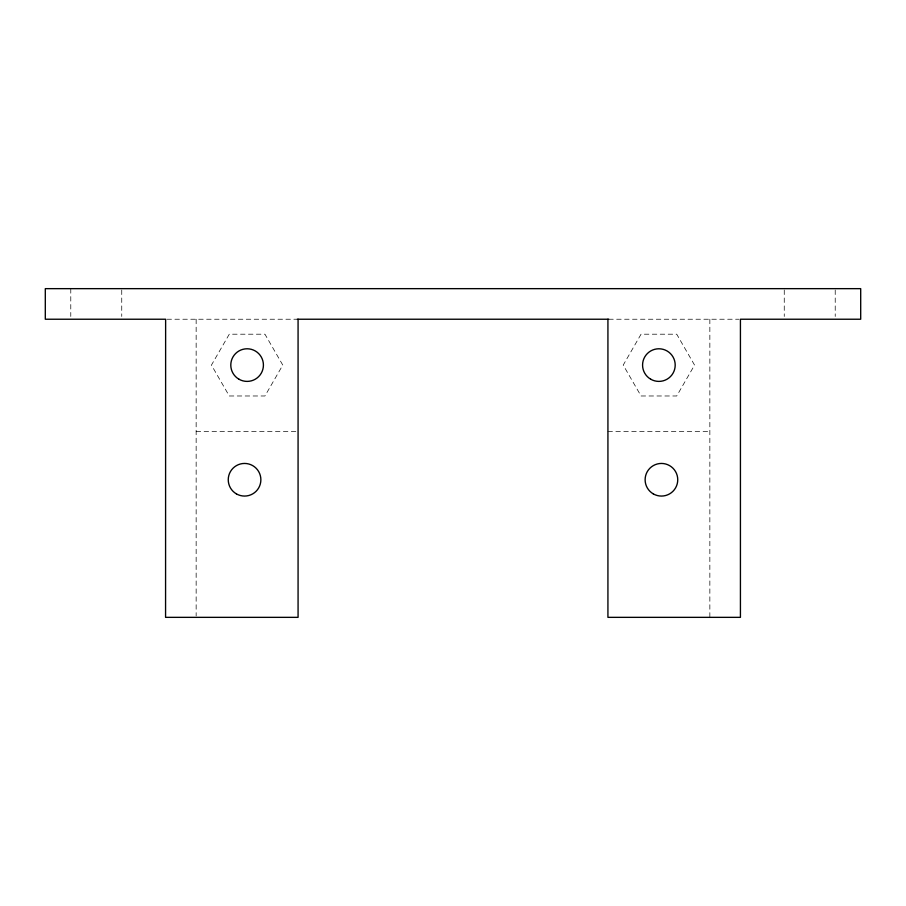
<?xml version="1.0" encoding="UTF-8"?>
<svg xmlns="http://www.w3.org/2000/svg" width="906" height="906" viewBox="0 0 906 906"><rect width="100%" height="100%" fill="white"/><g stroke="black" fill="none" stroke-linecap="round" stroke-linejoin="round"><path stroke-width="0.68" stroke-dasharray="4.53 3.4" d="M166.964 319.229L297.281 319.229M608.719 319.229L739.036 319.229M196.149 431.347L296.681 431.347M607.926 431.347L709.851 431.347M835.219 290.033L835.219 316.443M784.256 290.033L784.256 316.443M709.851 319.229L709.851 617.348M196.149 319.229L196.149 615.944M121.744 290.033L121.744 316.443M70.781 288.652L70.781 316.443M229.275 334.201L211.438 365.095L229.275 395.979L264.948 395.979L282.785 365.095L264.948 334.201L229.275 334.201M641.052 334.201L623.215 365.095L641.052 395.979L676.725 395.979L694.562 365.095L676.725 334.201L641.052 334.201"/><path stroke-width="1.36" d="M297.281 319.229L608.719 319.229M607.926 319.229L607.926 617.348L740.428 617.348L740.428 319.229L860.7 319.229L860.7 288.652L45.3 288.652L45.3 319.229L165.628 319.229L165.571 617.348L298.074 617.348L298.074 319.229M653.283 493.883A16.308 16.308 0 0 0 677.745 479.761A16.308 16.308 0 0 0 653.283 465.627A16.308 16.308 0 0 0 653.283 493.883M238.958 379.218A16.308 16.308 0 0 0 263.42 365.095A16.308 16.308 0 0 0 238.958 350.962A16.308 16.308 0 0 0 238.958 379.218M236.409 493.883A16.308 16.308 0 0 0 260.871 479.761A16.308 16.308 0 0 0 236.409 465.627A16.308 16.308 0 0 0 236.409 493.883M650.735 379.218A16.308 16.308 0 0 0 675.197 365.095A16.308 16.308 0 0 0 650.735 350.962A16.308 16.308 0 0 0 650.735 379.218"/></g></svg>
